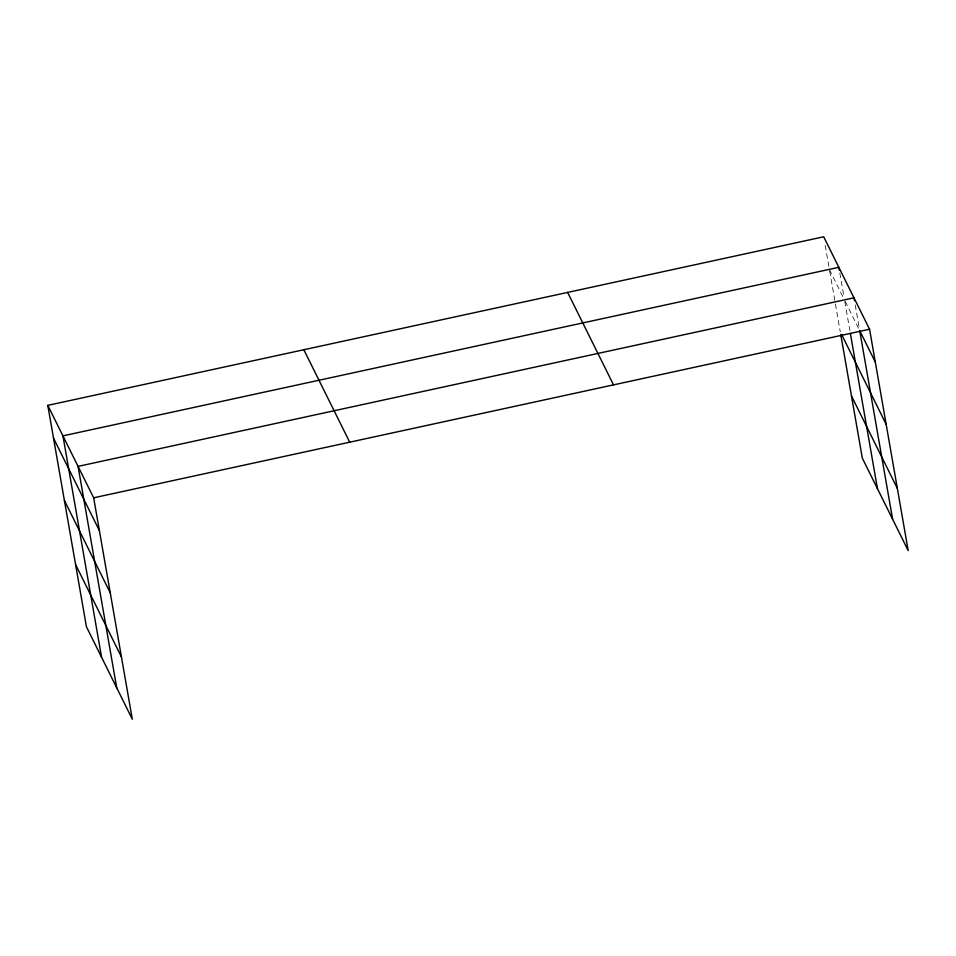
<?xml version="1.0" encoding="UTF-8"?>
<svg xmlns="http://www.w3.org/2000/svg" width="956" height="956" viewBox="0 0 956 956"><rect width="100%" height="100%" fill="white"/><g stroke="black" fill="none" stroke-linecap="round" stroke-linejoin="round"><path stroke-width="0.72" stroke-dasharray="4.78 3.58" d="M829.414 269.604L843.24 297.459M845.212 301.439L859.038 329.282M855.214 304.94L859.444 329.187M839.822 273.01L844.052 297.256M844.805 301.558L849.86 330.501M825.183 245.357L829.175 268.17M829.677 271.05L840.276 331.828"/><path stroke-width="1.43" d="M47.8 405.368L93.664 497.813L132.31 719.211L86.434 626.754L47.8 405.368L823.69 236.789L869.566 329.246L908.2 550.632L862.336 458.187L840.79 334.743M93.664 497.813L869.566 329.246M875.29 362.049L859.695 330.609L892.605 519.192M841.603 334.481L886.152 424.285M851.473 395.951L897.337 488.397M567.649 292.428L613.513 384.874M303.841 349.741L349.717 442.186M53.524 438.171L99.388 530.628M64.387 500.406L110.251 592.851M75.572 564.53L121.448 656.975M854.461 300.662L853.971 297.806L78.069 466.385L116.716 687.77M839.332 270.154L838.83 267.298L62.941 435.876L101.575 657.262M850.362 333.393L877.465 488.695"/></g></svg>
